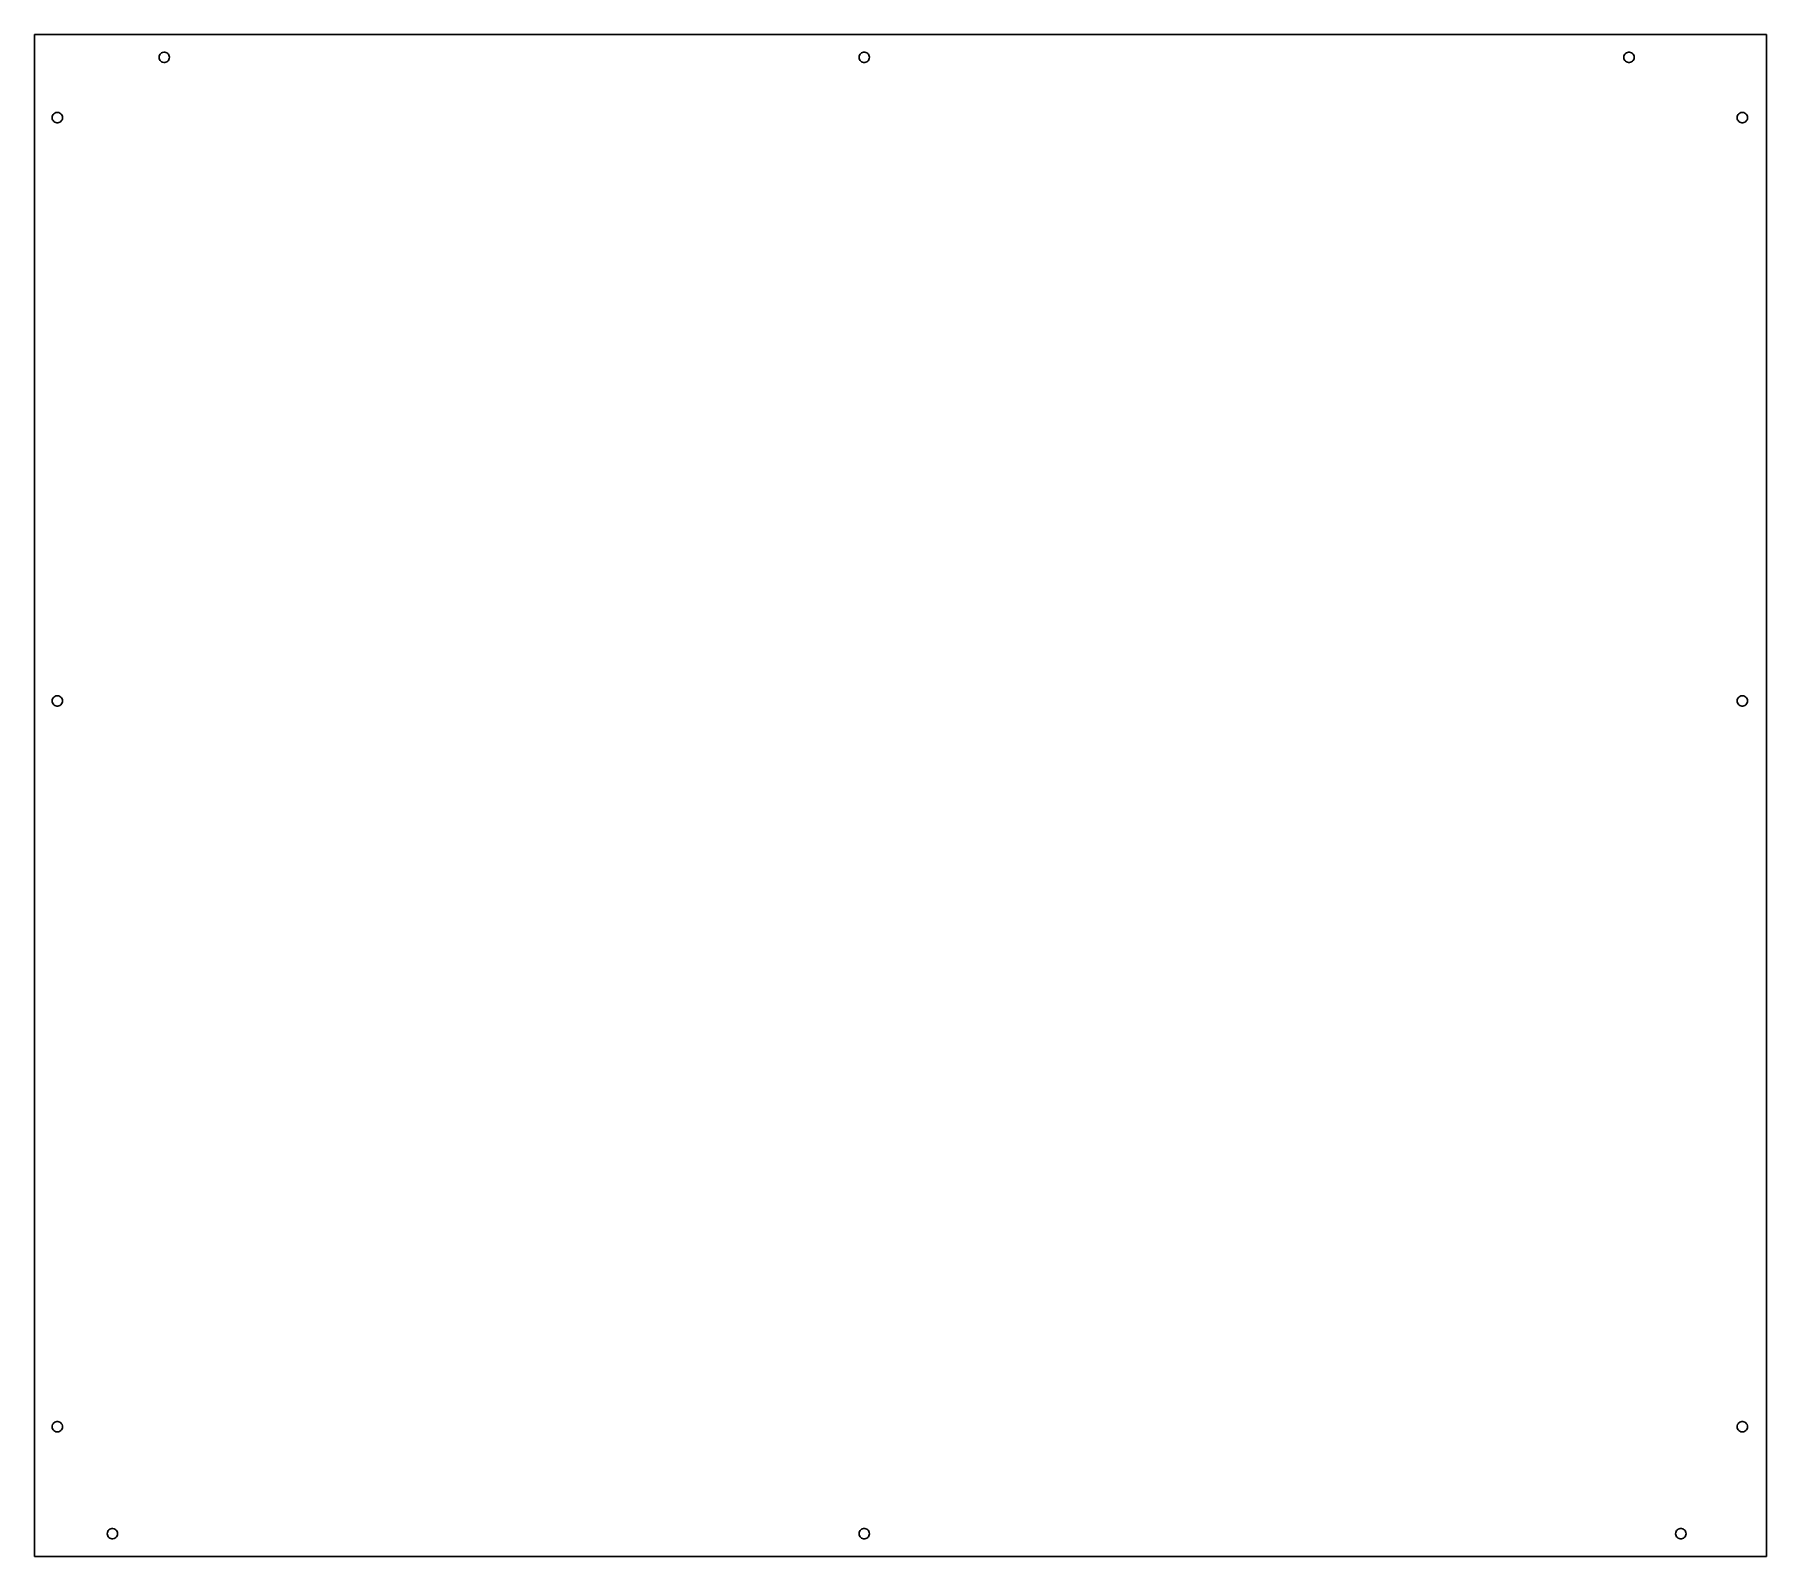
# Model space of a CAD drawing. Header units: metres. Extents: x -93 to 575, y -154 to 433.
import ezdxf

# ---------------------------------------------------------------- set-up
doc = ezdxf.new("R2010")
doc.units = ezdxf.units.M

msp = doc.modelspace()

# ---------------------------------------------------------------- linework, layer by layer
for p, q in [((575.104, 433.272), (-92.896, 433.272)), ((-92.896, 433.272), (-92.896, -153.728)), ((575.104, -153.728), (575.104, 433.272)), ((-44.896, 424.522), (-44.8523, 424.938)), ((-44.8523, 424.106), (-44.896, 424.522)), ((-44.8523, 424.938), (-44.7231, 425.335)), ((-44.7231, 423.709), (-44.8523, 424.106)), ((-44.7231, 425.335), (-44.514, 425.698)), ((-44.514, 423.346), (-44.7231, 423.709)), ((-44.514, 425.698), (-44.2343, 426.008)), ((-44.2343, 423.036), (-44.514, 423.346)), ((-44.2343, 426.008), (-43.896, 426.254)), ((-43.896, 422.79), (-44.2343, 423.036)), ((-43.896, 426.254), (-43.514, 426.424)), ((-43.514, 422.62), (-43.896, 422.79)), ((-43.514, 426.424), (-43.1051, 426.511)), ((-43.1051, 422.533), (-43.514, 422.62)), ((-43.1051, 426.511), (-42.6869, 426.511)), ((-42.6869, 422.533), (-43.1051, 422.533)), ((-42.6869, 426.511), (-42.278, 426.424)), ((-42.278, 422.62), (-42.6869, 422.533)), ((-42.278, 426.424), (-41.896, 426.254)), ((-41.896, 422.79), (-42.278, 422.62)), ((-41.896, 426.254), (-41.5577, 426.008)), ((-41.5577, 423.036), (-41.896, 422.79)), ((-41.5577, 426.008), (-41.278, 425.698)), ((-41.278, 423.346), (-41.5577, 423.036)), ((-41.278, 425.698), (-41.0689, 425.335)), ((-41.0689, 423.709), (-41.278, 423.346)), ((-41.0689, 425.335), (-40.9397, 424.938)), ((-40.9397, 424.106), (-41.0689, 423.709)), ((-40.9397, 424.938), (-40.896, 424.522)), ((-40.896, 424.522), (-40.9397, 424.106)), ((225.104, 424.522), (225.148, 424.938)), ((225.148, 424.106), (225.104, 424.522)), ((225.148, 424.938), (225.277, 425.335)), ((225.277, 423.709), (225.148, 424.106)), ((225.277, 425.335), (225.486, 425.698)), ((225.486, 423.346), (225.277, 423.709)), ((225.486, 425.698), (225.766, 426.008)), ((225.766, 423.036), (225.486, 423.346)), ((225.766, 426.008), (226.104, 426.254)), ((226.104, 422.79), (225.766, 423.036)), ((226.104, 426.254), (226.486, 426.424)), ((226.486, 422.62), (226.104, 422.79)), ((226.486, 426.424), (226.895, 426.511)), ((226.895, 422.533), (226.486, 422.62)), ((226.895, 426.511), (227.313, 426.511)), ((227.313, 422.533), (226.895, 422.533)), ((227.313, 426.511), (227.722, 426.424)), ((227.722, 422.62), (227.313, 422.533)), ((227.722, 426.424), (228.104, 426.254)), ((228.104, 422.79), (227.722, 422.62)), ((228.104, 426.254), (228.442, 426.008)), ((228.442, 423.036), (228.104, 422.79)), ((228.442, 426.008), (228.722, 425.698)), ((228.722, 423.346), (228.442, 423.036)), ((228.722, 425.698), (228.931, 425.335)), ((228.931, 423.709), (228.722, 423.346)), ((228.931, 425.335), (229.06, 424.938)), ((229.06, 424.106), (228.931, 423.709)), ((229.06, 424.938), (229.104, 424.522)), ((229.104, 424.522), (229.06, 424.106)), ((520.104, 424.522), (520.148, 424.938)), ((520.148, 424.106), (520.104, 424.522)), ((520.148, 424.938), (520.277, 425.335)), ((520.277, 423.709), (520.148, 424.106)), ((520.277, 425.335), (520.486, 425.698)), ((520.486, 423.346), (520.277, 423.709)), ((520.486, 425.698), (520.766, 426.008)), ((520.766, 423.036), (520.486, 423.346)), ((520.766, 426.008), (521.104, 426.254)), ((521.104, 422.79), (520.766, 423.036)), ((521.104, 426.254), (521.486, 426.424)), ((521.486, 422.62), (521.104, 422.79)), ((521.486, 426.424), (521.895, 426.511)), ((521.895, 422.533), (521.486, 422.62)), ((521.895, 426.511), (522.313, 426.511)), ((522.313, 422.533), (521.895, 422.533)), ((522.313, 426.511), (522.722, 426.424)), ((522.722, 422.62), (522.313, 422.533)), ((522.722, 426.424), (523.104, 426.254)), ((523.104, 422.79), (522.722, 422.62)), ((523.104, 426.254), (523.442, 426.008)), ((523.442, 423.036), (523.104, 422.79)), ((523.442, 426.008), (523.722, 425.698)), ((523.722, 423.346), (523.442, 423.036)), ((523.722, 425.698), (523.931, 425.335)), ((523.931, 423.709), (523.722, 423.346)), ((523.931, 425.335), (524.06, 424.938)), ((524.06, 424.106), (523.931, 423.709)), ((524.06, 424.938), (524.104, 424.522)), ((524.104, 424.522), (524.06, 424.106)), ((-86.146, 401.272), (-86.1023, 401.688)), ((-86.1023, 400.856), (-86.146, 401.272)), ((-86.1023, 401.688), (-85.9731, 402.085)), ((-85.9731, 400.459), (-86.1023, 400.856)), ((-85.9731, 402.085), (-85.764, 402.448)), ((-85.764, 402.448), (-85.4843, 402.758)), ((-85.4843, 402.758), (-85.146, 403.004)), ((-85.146, 403.004), (-84.764, 403.174)), ((-84.764, 403.174), (-84.3551, 403.261)), ((-84.3551, 403.261), (-83.9369, 403.261)), ((-83.9369, 403.261), (-83.528, 403.174)), ((-83.528, 403.174), (-83.146, 403.004)), ((-83.146, 403.004), (-82.8077, 402.758)), ((-82.8077, 402.758), (-82.528, 402.448)), ((-82.528, 402.448), (-82.3189, 402.085)), ((-82.3189, 402.085), (-82.1897, 401.688)), ((-82.1897, 400.856), (-82.3189, 400.459)), ((-82.1897, 401.688), (-82.146, 401.272)), ((-82.146, 401.272), (-82.1897, 400.856)), ((563.854, 401.272), (563.898, 401.688)), ((563.898, 400.856), (563.854, 401.272)), ((563.898, 401.688), (564.027, 402.085)), ((564.027, 400.459), (563.898, 400.856)), ((564.027, 402.085), (564.236, 402.448)), ((564.236, 402.448), (564.516, 402.758)), ((564.516, 402.758), (564.854, 403.004)), ((564.854, 403.004), (565.236, 403.174)), ((565.236, 403.174), (565.645, 403.261)), ((565.645, 403.261), (566.063, 403.261)), ((566.063, 403.261), (566.472, 403.174)), ((566.472, 403.174), (566.854, 403.004)), ((566.854, 403.004), (567.192, 402.758)), ((567.192, 402.758), (567.472, 402.448)), ((567.472, 402.448), (567.681, 402.085)), ((567.681, 402.085), (567.81, 401.688)), ((567.81, 400.856), (567.681, 400.459)), ((567.81, 401.688), (567.854, 401.272)), ((567.854, 401.272), (567.81, 400.856)), ((-85.764, 400.096), (-85.9731, 400.459)), ((-85.4843, 399.786), (-85.764, 400.096)), ((-85.146, 399.54), (-85.4843, 399.786)), ((-84.764, 399.37), (-85.146, 399.54)), ((-84.3551, 399.283), (-84.764, 399.37)), ((-83.9369, 399.283), (-84.3551, 399.283)), ((-83.528, 399.37), (-83.9369, 399.283)), ((-83.146, 399.54), (-83.528, 399.37)), ((-82.8077, 399.786), (-83.146, 399.54)), ((-82.528, 400.096), (-82.8077, 399.786)), ((-82.3189, 400.459), (-82.528, 400.096)), ((564.236, 400.096), (564.027, 400.459)), ((564.516, 399.786), (564.236, 400.096)), ((564.854, 399.54), (564.516, 399.786)), ((565.236, 399.37), (564.854, 399.54)), ((565.645, 399.283), (565.236, 399.37)), ((566.063, 399.283), (565.645, 399.283)), ((566.472, 399.37), (566.063, 399.283)), ((566.854, 399.54), (566.472, 399.37)), ((567.192, 399.786), (566.854, 399.54)), ((567.472, 400.096), (567.192, 399.786)), ((567.681, 400.459), (567.472, 400.096)), ((-86.146, 176.272), (-86.1023, 176.688)), ((-86.1023, 175.856), (-86.146, 176.272)), ((-86.1023, 176.688), (-85.9731, 177.085)), ((-85.9731, 175.459), (-86.1023, 175.856)), ((-85.9731, 177.085), (-85.764, 177.448)), ((-85.764, 175.096), (-85.9731, 175.459)), ((-85.764, 177.448), (-85.4843, 177.758)), ((-85.4843, 174.786), (-85.764, 175.096)), ((-85.4843, 177.758), (-85.146, 178.004)), ((-85.146, 174.54), (-85.4843, 174.786)), ((-85.146, 178.004), (-84.764, 178.174)), ((-84.764, 174.37), (-85.146, 174.54)), ((-84.764, 178.174), (-84.3551, 178.261)), ((-84.3551, 174.283), (-84.764, 174.37)), ((-84.3551, 178.261), (-83.9369, 178.261)), ((-83.9369, 174.283), (-84.3551, 174.283)), ((-83.9369, 178.261), (-83.528, 178.174)), ((-83.528, 174.37), (-83.9369, 174.283)), ((-83.528, 178.174), (-83.146, 178.004)), ((-83.146, 174.54), (-83.528, 174.37)), ((-83.146, 178.004), (-82.8077, 177.758)), ((-82.8077, 174.786), (-83.146, 174.54)), ((-82.8077, 177.758), (-82.528, 177.448)), ((-82.528, 175.096), (-82.8077, 174.786)), ((-82.528, 177.448), (-82.3189, 177.085)), ((-82.3189, 175.459), (-82.528, 175.096)), ((-82.3189, 177.085), (-82.1897, 176.688)), ((-82.1897, 175.856), (-82.3189, 175.459)), ((-82.1897, 176.688), (-82.146, 176.272)), ((-82.146, 176.272), (-82.1897, 175.856)), ((563.854, 176.272), (563.898, 176.688)), ((563.898, 175.856), (563.854, 176.272)), ((563.898, 176.688), (564.027, 177.085)), ((564.027, 175.459), (563.898, 175.856)), ((564.027, 177.085), (564.236, 177.448)), ((564.236, 175.096), (564.027, 175.459)), ((564.236, 177.448), (564.516, 177.758)), ((564.516, 174.786), (564.236, 175.096)), ((564.516, 177.758), (564.854, 178.004)), ((564.854, 174.54), (564.516, 174.786)), ((564.854, 178.004), (565.236, 178.174)), ((565.236, 174.37), (564.854, 174.54)), ((565.236, 178.174), (565.645, 178.261)), ((565.645, 174.283), (565.236, 174.37)), ((565.645, 178.261), (566.063, 178.261)), ((566.063, 174.283), (565.645, 174.283)), ((566.063, 178.261), (566.472, 178.174)), ((566.472, 174.37), (566.063, 174.283)), ((566.472, 178.174), (566.854, 178.004)), ((566.854, 174.54), (566.472, 174.37)), ((566.854, 178.004), (567.192, 177.758)), ((567.192, 174.786), (566.854, 174.54)), ((567.192, 177.758), (567.472, 177.448)), ((567.472, 175.096), (567.192, 174.786)), ((567.472, 177.448), (567.681, 177.085)), ((567.681, 175.459), (567.472, 175.096)), ((567.681, 177.085), (567.81, 176.688)), ((567.81, 175.856), (567.681, 175.459)), ((567.81, 176.688), (567.854, 176.272)), ((567.854, 176.272), (567.81, 175.856)), ((-86.146, -103.728), (-86.1023, -103.312)), ((-86.1023, -104.144), (-86.146, -103.728)), ((-86.1023, -103.312), (-85.9731, -102.915)), ((-85.9731, -104.541), (-86.1023, -104.144)), ((-85.9731, -102.915), (-85.764, -102.552)), ((-85.764, -104.904), (-85.9731, -104.541)), ((-85.764, -102.552), (-85.4843, -102.242)), ((-85.4843, -105.214), (-85.764, -104.904)), ((-85.4843, -102.242), (-85.146, -101.996)), ((-85.146, -105.46), (-85.4843, -105.214)), ((-85.146, -101.996), (-84.764, -101.826)), ((-84.764, -105.63), (-85.146, -105.46)), ((-84.764, -101.826), (-84.3551, -101.739)), ((-84.3551, -105.717), (-84.764, -105.63)), ((-84.3551, -101.739), (-83.9369, -101.739)), ((-83.9369, -105.717), (-84.3551, -105.717)), ((-83.9369, -101.739), (-83.528, -101.826)), ((-83.528, -105.63), (-83.9369, -105.717)), ((-83.528, -101.826), (-83.146, -101.996)), ((-83.146, -105.46), (-83.528, -105.63)), ((-83.146, -101.996), (-82.8077, -102.242)), ((-82.8077, -105.214), (-83.146, -105.46)), ((-82.8077, -102.242), (-82.528, -102.552)), ((-82.528, -104.904), (-82.8077, -105.214)), ((-82.528, -102.552), (-82.3189, -102.915)), ((-82.3189, -104.541), (-82.528, -104.904)), ((-82.3189, -102.915), (-82.1897, -103.312)), ((-82.1897, -104.144), (-82.3189, -104.541)), ((-82.1897, -103.312), (-82.146, -103.728)), ((-82.146, -103.728), (-82.1897, -104.144)), ((563.854, -103.728), (563.898, -103.312)), ((563.898, -104.144), (563.854, -103.728)), ((563.898, -103.312), (564.027, -102.915)), ((564.027, -104.541), (563.898, -104.144)), ((564.027, -102.915), (564.236, -102.552)), ((564.236, -104.904), (564.027, -104.541)), ((564.236, -102.552), (564.516, -102.242)), ((564.516, -105.214), (564.236, -104.904)), ((564.516, -102.242), (564.854, -101.996)), ((564.854, -105.46), (564.516, -105.214)), ((564.854, -101.996), (565.236, -101.826)), ((565.236, -105.63), (564.854, -105.46)), ((565.236, -101.826), (565.645, -101.739)), ((565.645, -105.717), (565.236, -105.63)), ((565.645, -101.739), (566.063, -101.739)), ((566.063, -105.717), (565.645, -105.717)), ((566.063, -101.739), (566.472, -101.826)), ((566.472, -105.63), (566.063, -105.717)), ((566.472, -101.826), (566.854, -101.996)), ((566.854, -105.46), (566.472, -105.63)), ((566.854, -101.996), (567.192, -102.242)), ((567.192, -105.214), (566.854, -105.46)), ((567.192, -102.242), (567.472, -102.552)), ((567.472, -104.904), (567.192, -105.214)), ((567.472, -102.552), (567.681, -102.915)), ((567.681, -104.541), (567.472, -104.904)), ((567.681, -102.915), (567.81, -103.312)), ((567.81, -104.144), (567.681, -104.541)), ((567.81, -103.312), (567.854, -103.728)), ((567.854, -103.728), (567.81, -104.144)), ((-64.896, -144.978), (-64.8523, -144.562)), ((-64.8523, -145.394), (-64.896, -144.978)), ((-64.8523, -144.562), (-64.7231, -144.165)), ((-64.7231, -145.791), (-64.8523, -145.394)), ((-64.7231, -144.165), (-64.514, -143.802)), ((-64.514, -146.154), (-64.7231, -145.791)), ((-64.514, -143.802), (-64.2343, -143.492)), ((-64.2343, -146.464), (-64.514, -146.154)), ((-64.2343, -143.492), (-63.896, -143.246)), ((-63.896, -146.71), (-64.2343, -146.464)), ((-63.896, -143.246), (-63.514, -143.076)), ((-63.514, -146.88), (-63.896, -146.71)), ((-63.514, -143.076), (-63.1051, -142.989)), ((-63.1051, -146.967), (-63.514, -146.88)), ((-63.1051, -142.989), (-62.6869, -142.989)), ((-62.6869, -142.989), (-62.278, -143.076)), ((-62.278, -146.88), (-62.6869, -146.967)), ((-62.278, -143.076), (-61.896, -143.246)), ((-61.896, -146.71), (-62.278, -146.88)), ((-61.896, -143.246), (-61.5577, -143.492)), ((-61.5577, -146.464), (-61.896, -146.71)), ((-61.5577, -143.492), (-61.278, -143.802)), ((-61.278, -146.154), (-61.5577, -146.464)), ((-61.278, -143.802), (-61.0689, -144.165)), ((-61.0689, -145.791), (-61.278, -146.154)), ((-61.0689, -144.165), (-60.9397, -144.562)), ((-60.9397, -145.394), (-61.0689, -145.791)), ((-60.9397, -144.562), (-60.896, -144.978)), ((-60.896, -144.978), (-60.9397, -145.394)), ((225.104, -144.978), (225.148, -144.562)), ((225.148, -145.394), (225.104, -144.978)), ((225.148, -144.562), (225.277, -144.165)), ((225.277, -145.791), (225.148, -145.394)), ((225.277, -144.165), (225.486, -143.802)), ((225.486, -146.154), (225.277, -145.791)), ((225.486, -143.802), (225.766, -143.492)), ((225.766, -146.464), (225.486, -146.154)), ((225.766, -143.492), (226.104, -143.246)), ((226.104, -146.71), (225.766, -146.464)), ((226.104, -143.246), (226.486, -143.076)), ((226.486, -146.88), (226.104, -146.71)), ((226.486, -143.076), (226.895, -142.989)), ((226.895, -146.967), (226.486, -146.88)), ((226.895, -142.989), (227.313, -142.989)), ((227.313, -142.989), (227.722, -143.076)), ((227.722, -146.88), (227.313, -146.967)), ((227.722, -143.076), (228.104, -143.246)), ((228.104, -146.71), (227.722, -146.88)), ((228.104, -143.246), (228.442, -143.492)), ((228.442, -146.464), (228.104, -146.71)), ((228.442, -143.492), (228.722, -143.802)), ((228.722, -146.154), (228.442, -146.464)), ((228.722, -143.802), (228.931, -144.165)), ((228.931, -145.791), (228.722, -146.154)), ((228.931, -144.165), (229.06, -144.562)), ((229.06, -145.394), (228.931, -145.791)), ((229.06, -144.562), (229.104, -144.978)), ((229.104, -144.978), (229.06, -145.394)), ((540.104, -144.978), (540.148, -144.562)), ((540.148, -145.394), (540.104, -144.978)), ((540.148, -144.562), (540.277, -144.165)), ((540.277, -145.791), (540.148, -145.394)), ((540.277, -144.165), (540.486, -143.802)), ((540.486, -146.154), (540.277, -145.791)), ((540.486, -143.802), (540.766, -143.492)), ((540.766, -146.464), (540.486, -146.154)), ((540.766, -143.492), (541.104, -143.246)), ((541.104, -146.71), (540.766, -146.464)), ((541.104, -143.246), (541.486, -143.076)), ((541.486, -146.88), (541.104, -146.71)), ((541.486, -143.076), (541.895, -142.989)), ((541.895, -146.967), (541.486, -146.88)), ((541.895, -142.989), (542.313, -142.989)), ((542.313, -142.989), (542.722, -143.076)), ((542.722, -146.88), (542.313, -146.967)), ((542.722, -143.076), (543.104, -143.246)), ((543.104, -146.71), (542.722, -146.88)), ((543.104, -143.246), (543.442, -143.492)), ((543.442, -146.464), (543.104, -146.71)), ((543.442, -143.492), (543.722, -143.802)), ((543.722, -146.154), (543.442, -146.464)), ((543.722, -143.802), (543.931, -144.165)), ((543.931, -145.791), (543.722, -146.154)), ((543.931, -144.165), (544.06, -144.562)), ((544.06, -145.394), (543.931, -145.791)), ((544.06, -144.562), (544.104, -144.978)), ((544.104, -144.978), (544.06, -145.394)), ((-62.6869, -146.967), (-63.1051, -146.967)), ((227.313, -146.967), (226.895, -146.967)), ((542.313, -146.967), (541.895, -146.967)), ((-92.896, -153.728), (575.104, -153.728))]:
    msp.add_line(p, q)

doc.saveas('drawing.dxf')
